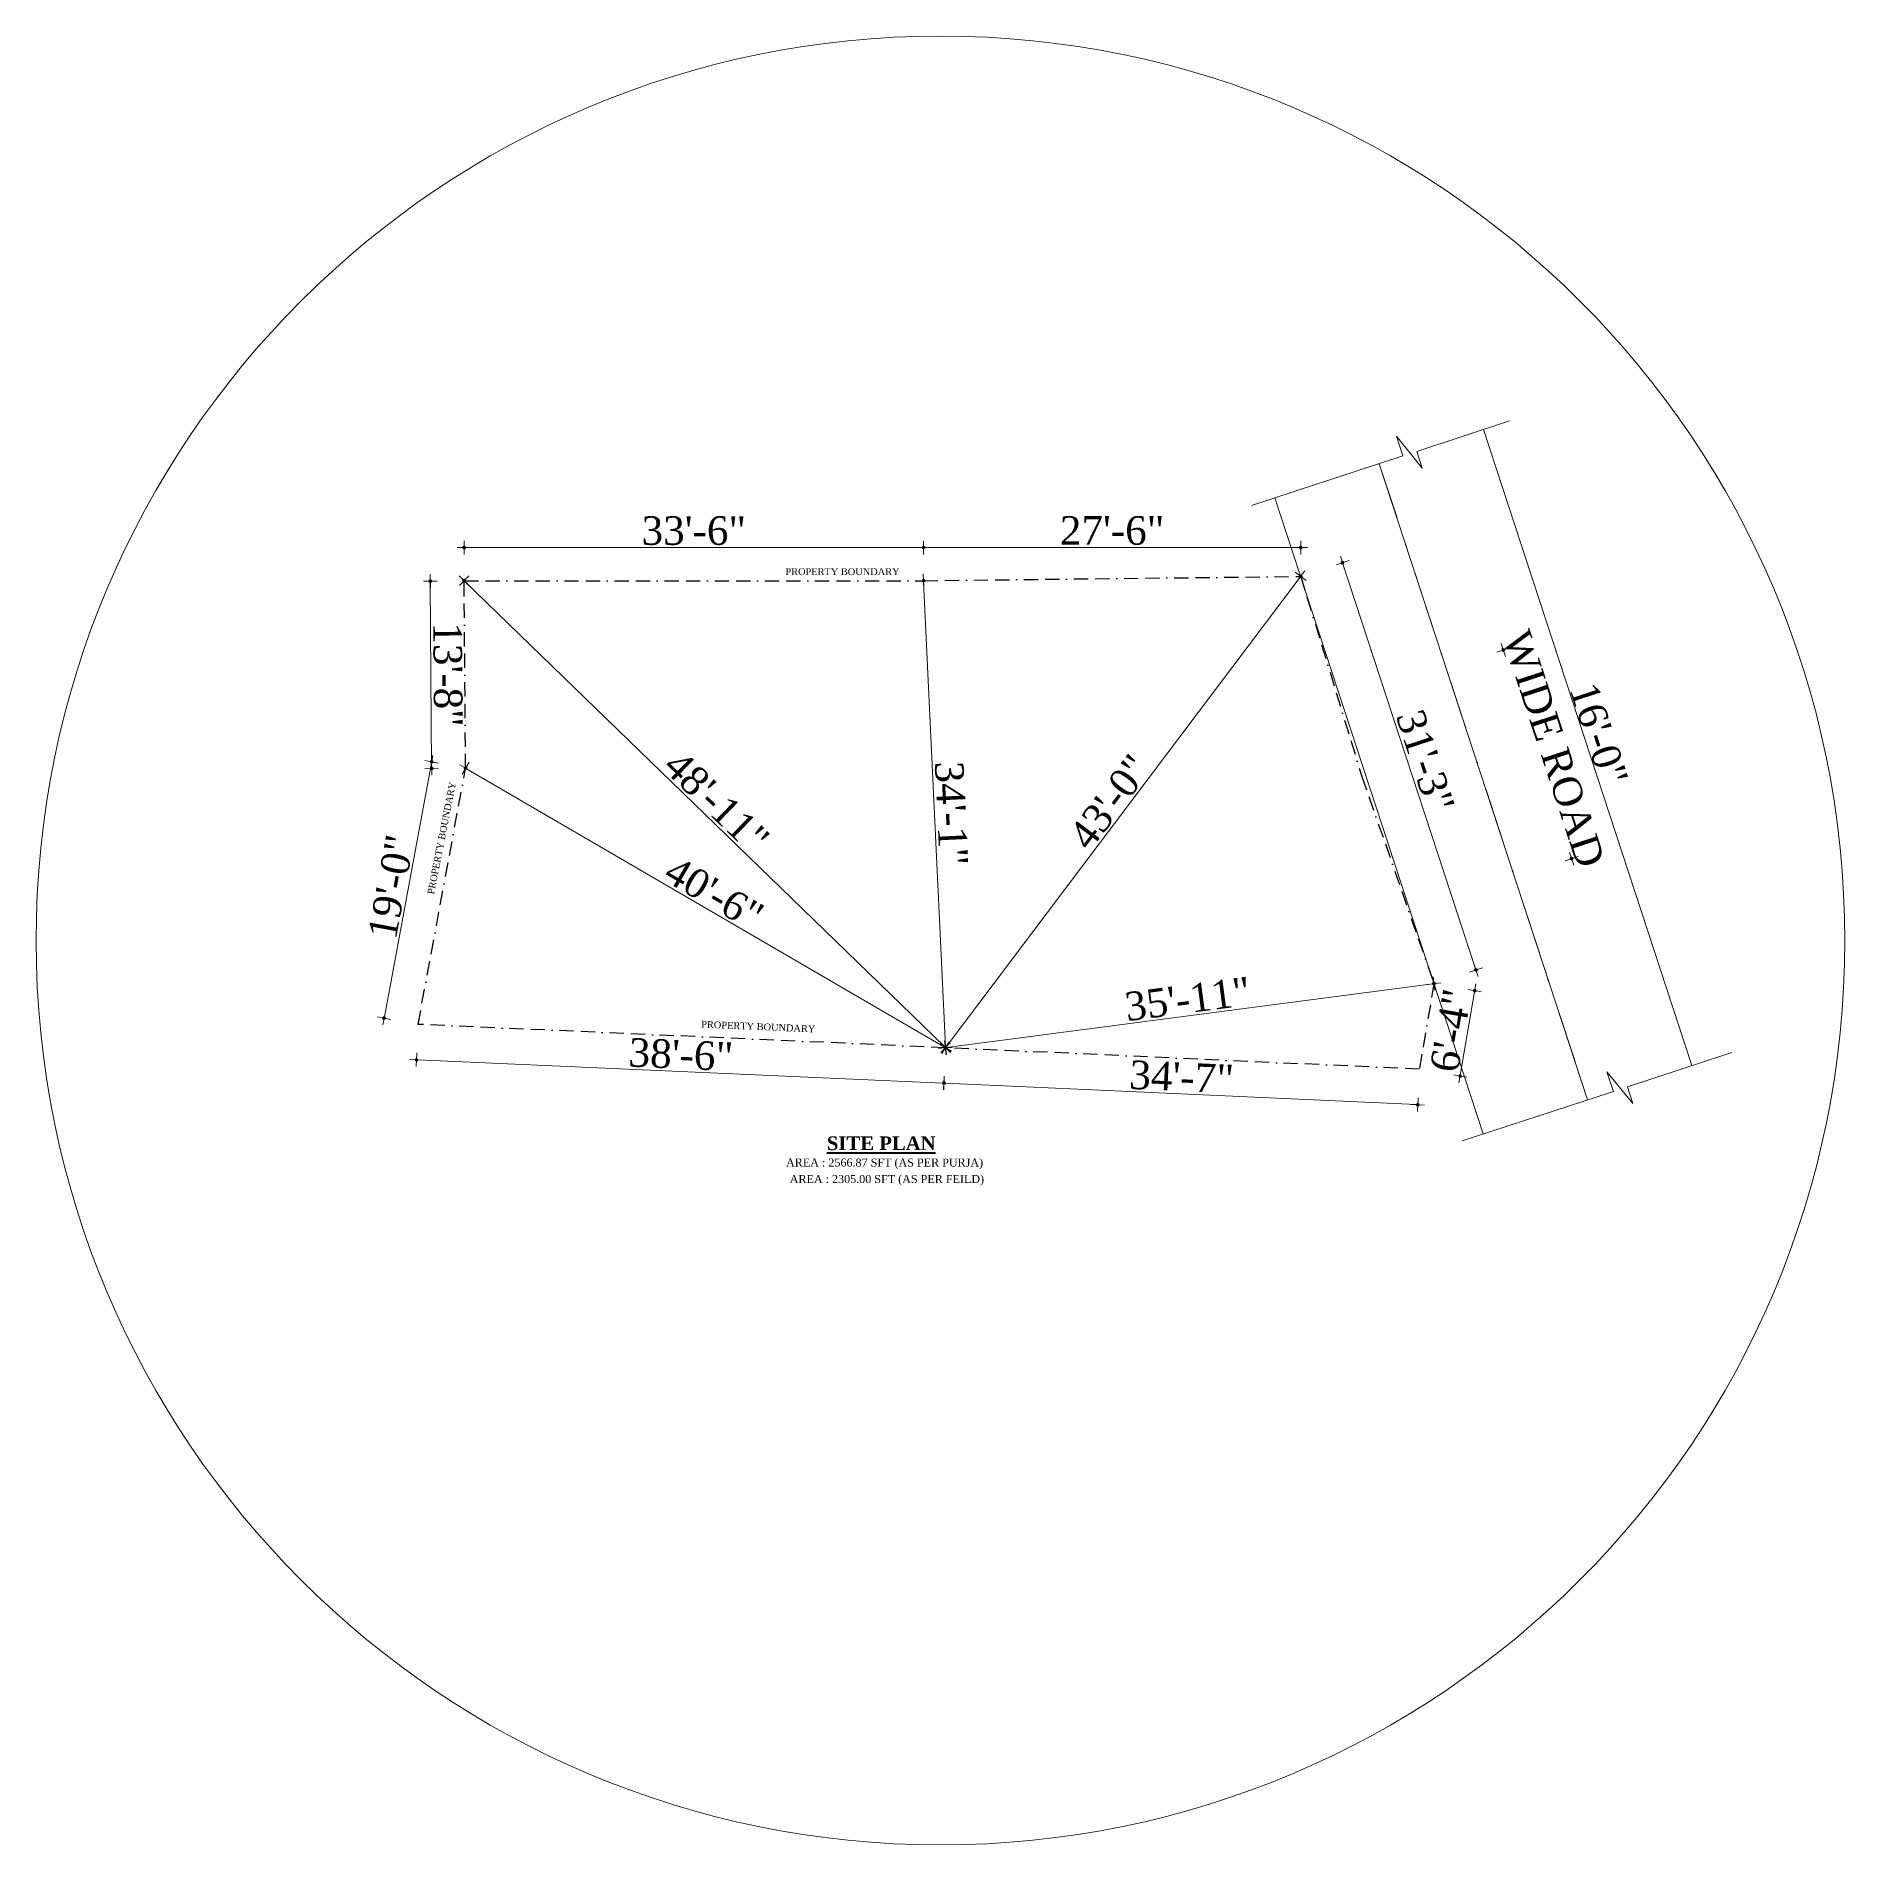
# Model space of a CAD drawing. Header units: feet. Extents: x 28652 to 66086, y -6769 to -640.
# Drawn here: x 29251 to 30833, y -2764 to -1181 of the extents above; entities that cross this region are included whole.
import ezdxf

# ---------------------------------------------------------------- set-up
doc = ezdxf.new("R2010")
doc.units = ezdxf.units.FT
doc.header["$LTSCALE"] = 50
doc.header["$MEASUREMENT"] = 0
doc.header["$PDMODE"] = 34
doc.linetypes.add('BORDER2', pattern=[0.875, 0.25, -0.125, 0.25, -0.125, 0, -0.125])
doc.linetypes.add('DASHDOTX2', pattern=[2, 1, -0.5, 0, -0.5])
for name, color, linetype, lineweight in [('DIMENSION', 142, 'Continuous', 13), ('SES-CENTRE', 8, 'DASHDOTX2', 13), ('SES-DIMENSION', 142, 'Continuous', 13), ('SES-Elevation', 4, 'Continuous', 15), ('SES-HACTH', 8, 'Continuous', 13), ('SES-Property Boundary', 2, 'Continuous', 15), ('SES-TEXT', 3, 'Continuous', 20), ('SES-TitleText', 7, 'Continuous', 40)]:
    doc.layers.add(name, color=color, linetype=linetype, lineweight=lineweight)
doc.styles.add('7 INCH', font='times.ttf', dxfattribs={"height": 7})
doc.styles.add('SES-ARAIL', font='times.ttf', dxfattribs={"height": 6})
doc.styles.add('SES-Title Text', font='times.ttf', dxfattribs={"height": 10})
doc.dimstyles.new('7 INCH', dxfattribs={"dimscale": 0, "dimtxt": 7, "dimasz": 1, "dimexe": 2, "dimexo": 9, "dimgap": 2, "dimtad": 1, "dimdec": 0, "dimzin": 3, "dimdsep": 46, "dimlunit": 4, "dimtxsty": '7 INCH', "dimblk": 'DIM', "dimcen": 3, "dimdle": 3, "dimse1": 1, "dimse2": 1, "dimclrd": 256, "dimclre": 256, "dimclrt": 7, "dimadec": 1, "dimazin": 2, "dimtfac": 1, "dimtdec": 0, "dimtix": 1, "dimtofl": 0, "dimtmove": 2, "dimatfit": 3, "dimldrblk": 'DIM', "dimfxl": 2, "dimfrac": 2, "dimtolj": 2, "dimtzin": 0, "dimarcsym": 0})

# ---------------------------------------------------------------- blocks, each defined once
blk = doc.blocks.new('DIM')
at = {"layer": 'DIMENSION'}
h = blk.add_hatch(color=256, dxfattribs=at)
h.paths.add_polyline_path([(0, 1.3), (0, 0), (1.3, 0, 0.414214)])
h.paths.add_polyline_path([(1.3, 0), (0, 0), (0, -1.3, 0.414214)])
h.paths.add_polyline_path([(0, 0), (-1.3, 0, 0.414214), (0, -1.3)])
h.paths.add_polyline_path([(0, 1.3, 0.414214), (-1.3, 0), (0, 0)])
for p, q in [((-6, 0), (6, 0)), ((0, 6), (0, -6))]:
    blk.add_line(p, q, dxfattribs=at)
blk.add_circle((0, 0), 1.28, dxfattribs=at)
blk = doc.blocks.new('*D1734')
at = {"layer": 'Defpoints', "color": 0, "linetype": 'ByBlock', "transparency": 16777216}
for p in [(77663, -34139), (77261, -34168), (77663, -34168)]:
    blk.add_point(p, dxfattribs=at)
at = {"layer": 'SES-DIMENSION', "linetype": 'ByBlock', "lineweight": -2, "transparency": 16777216}
blk.add_line((77262, -34139), (77662, -34139), dxfattribs=at)
at = {"layer": 'SES-DIMENSION', "linetype": 'ByBlock', "lineweight": -2, "transparency": 16777216, "rotation": 180}
blk.add_blockref('DIM', (77261, -34139), dxfattribs=at)
at = {"layer": 'SES-DIMENSION', "linetype": 'ByBlock', "lineweight": -2, "transparency": 16777216}
blk.add_blockref('DIM', (77663, -34139), dxfattribs=at)
at = {"layer": 'SES-DIMENSION', "color": 7, "linetype": 'ByBlock', "transparency": 16777216, "insert": (77462, -34124.3), "char_height": 25, "attachment_point": 5, "style": '7 INCH'}
blk.add_mtext('\\A2;33\'-6"', dxfattribs=at)
blk = doc.blocks.new('*D1735')
at = {"layer": 'Defpoints', "color": 0, "linetype": 'ByBlock', "transparency": 16777216}
for p in [(77993, -34139), (77993, -34164.2), (77663, -34168)]:
    blk.add_point(p, dxfattribs=at)
at = {"layer": 'SES-DIMENSION', "linetype": 'ByBlock', "lineweight": -2, "transparency": 16777216}
blk.add_line((77664, -34139), (77992, -34139), dxfattribs=at)
at = {"layer": 'SES-DIMENSION', "linetype": 'ByBlock', "lineweight": -2, "transparency": 16777216, "rotation": 180}
blk.add_blockref('DIM', (77663, -34139), dxfattribs=at)
at = {"layer": 'SES-DIMENSION', "linetype": 'ByBlock', "lineweight": -2, "transparency": 16777216}
blk.add_blockref('DIM', (77993, -34139), dxfattribs=at)
at = {"layer": 'SES-DIMENSION', "color": 7, "linetype": 'ByBlock', "transparency": 16777216, "insert": (77828, -34124.2), "char_height": 25, "attachment_point": 5, "style": '7 INCH'}
blk.add_mtext('\\A2;27\'-6"', dxfattribs=at)
blk = doc.blocks.new('*D1736')
at = {"layer": 'Defpoints', "color": 0, "linetype": 'ByBlock', "transparency": 16777216}
for p in [(77993, -34164.2), (78029.6, -34152.2), (78109.6, -34520.5)]:
    blk.add_point(p, dxfattribs=at)
at = {"layer": 'SES-DIMENSION', "linetype": 'ByBlock', "lineweight": -2, "transparency": 16777216}
blk.add_line((78146, -34507.6), (78029.9, -34153.2), dxfattribs=at)
for p, rotation in [((78029.6, -34152.2), 108.1310491531545), ((78146.3, -34508.5), 288.1310491531545)]:
    blk.add_blockref('DIM', p, dxfattribs=dict(at, rotation=rotation))
at = {"layer": 'SES-DIMENSION', "color": 7, "linetype": 'ByBlock', "transparency": 16777216, "insert": (78102, -34325.8), "char_height": 25, "attachment_point": 5, "rotation": 288.131, "style": '7 INCH'}
blk.add_mtext('\\A2;31\'-3"', dxfattribs=at)
blk = doc.blocks.new('*D1737')
at = {"layer": 'Defpoints', "color": 0, "linetype": 'ByBlock', "transparency": 16777216}
for p in [(78109.6, -34520.5), (78145.3, -34526.6), (78096.8, -34595.4)]:
    blk.add_point(p, dxfattribs=at)
at = {"layer": 'SES-DIMENSION', "linetype": 'ByBlock', "lineweight": -2, "transparency": 16777216}
blk.add_line((78132.6, -34600.6), (78145.1, -34527.6), dxfattribs=at)
for p, rotation in [((78145.3, -34526.6), 80.27577961300864), ((78132.5, -34601.5), 260.2757796130086)]:
    blk.add_blockref('DIM', p, dxfattribs=dict(at, rotation=rotation))
at = {"layer": 'SES-DIMENSION', "color": 7, "linetype": 'ByBlock', "transparency": 16777216, "insert": (78124.4, -34561.6), "char_height": 25, "attachment_point": 5, "rotation": 80.2758, "style": '7 INCH'}
blk.add_mtext('\\A2;6\'-4"', dxfattribs=at)
blk = doc.blocks.new('*D1738')
at = {"layer": 'Defpoints', "color": 0, "linetype": 'ByBlock', "transparency": 16777216}
for p in [(77682.2, -34576.6), (77680.8, -34607.6), (78096.8, -34595.4)]:
    blk.add_point(p, dxfattribs=at)
at = {"layer": 'SES-DIMENSION', "linetype": 'ByBlock', "lineweight": -2, "transparency": 16777216}
blk.add_line((78094.4, -34626.4), (77681.8, -34607.6), dxfattribs=at)
for p, rotation in [((77680.8, -34607.6), 177.3940881137841), ((78095.4, -34626.5), 357.3940881137841)]:
    blk.add_blockref('DIM', p, dxfattribs=dict(at, rotation=rotation))
at = {"layer": 'SES-DIMENSION', "color": 7, "linetype": 'ByBlock', "transparency": 16777216, "insert": (77888.8, -34602.3), "char_height": 25, "attachment_point": 5, "rotation": 357.3941, "style": '7 INCH'}
blk.add_mtext('\\A2;34\'-7"', dxfattribs=at)
blk = doc.blocks.new('*D1739')
at = {"layer": 'Defpoints', "color": 0, "linetype": 'ByBlock', "transparency": 16777216}
for p in [(77220.7, -34556.2), (77682.2, -34576.6), (77219.3, -34587.2)]:
    blk.add_point(p, dxfattribs=at)
at = {"layer": 'SES-DIMENSION', "linetype": 'ByBlock', "lineweight": -2, "transparency": 16777216}
blk.add_line((77679.9, -34607.6), (77220.3, -34587.3), dxfattribs=at)
for p, rotation in [((77219.3, -34587.2), 177.472721162154), ((77680.9, -34607.6), 357.472721162154)]:
    blk.add_blockref('DIM', p, dxfattribs=dict(at, rotation=rotation))
at = {"layer": 'SES-DIMENSION', "color": 7, "linetype": 'ByBlock', "transparency": 16777216, "insert": (77450.7, -34582.7), "char_height": 25, "attachment_point": 5, "rotation": 357.4727, "style": '7 INCH'}
blk.add_mtext('\\A2;38\'-6"', dxfattribs=at)
blk = doc.blocks.new('*D1740')
at = {"layer": 'Defpoints', "color": 0, "linetype": 'ByBlock', "transparency": 16777216}
for p in [(77232.6, -34326.5), (77262.3, -34332), (77220.7, -34556.2)]:
    blk.add_point(p, dxfattribs=at)
at = {"layer": 'SES-DIMENSION', "linetype": 'ByBlock', "lineweight": -2, "transparency": 16777216}
blk.add_line((77191.2, -34549.7), (77232.4, -34327.5), dxfattribs=at)
for p, rotation in [((77232.6, -34326.5), 79.49685454110015), ((77191, -34550.7), 259.4968545411002)]:
    blk.add_blockref('DIM', p, dxfattribs=dict(at, rotation=rotation))
at = {"layer": 'SES-DIMENSION', "color": 7, "linetype": 'ByBlock', "transparency": 16777216, "insert": (77197.3, -34435.9), "char_height": 25, "attachment_point": 5, "rotation": 79.4969, "style": '7 INCH'}
blk.add_mtext('\\A2;19\'-0"', dxfattribs=at)
blk = doc.blocks.new('*D1731')
at = {"layer": 'Defpoints', "color": 0, "linetype": 'ByBlock', "transparency": 16777216}
for p in [(77231.4, -34168.3), (77261, -34168), (77262.3, -34332)]:
    blk.add_point(p, dxfattribs=at)
at = {"layer": 'SES-DIMENSION', "linetype": 'ByBlock', "lineweight": -2, "transparency": 16777216}
blk.add_line((77232.6, -34331.2), (77231.4, -34169.3), dxfattribs=at)
for p, rotation in [((77231.4, -34168.3), 90.43931713900113), ((77232.6, -34332.2), 270.4393171390011)]:
    blk.add_blockref('DIM', p, dxfattribs=dict(at, rotation=rotation))
at = {"layer": 'SES-DIMENSION', "color": 7, "linetype": 'ByBlock', "transparency": 16777216, "insert": (77246.7, -34250.1), "char_height": 25, "attachment_point": 5, "rotation": 270.4393, "style": '7 INCH'}
blk.add_mtext('\\A2;13\'-8"', dxfattribs=at)
blk = doc.blocks.new('*D1741')
at = {"layer": 'Defpoints', "color": 0, "linetype": 'ByBlock', "transparency": 16777216}
for p in [(77261, -34168), (77261, -34168), (77682.2, -34576.6)]:
    blk.add_point(p, dxfattribs=at)
at = {"layer": 'SES-DIMENSION', "linetype": 'ByBlock', "lineweight": -2, "transparency": 16777216}
blk.add_line((77681.5, -34575.9), (77261.7, -34168.7), dxfattribs=at)
for p, rotation in [((77261, -34168), 135.8767869999239), ((77682.2, -34576.6), 315.8767869999239)]:
    blk.add_blockref('DIM', p, dxfattribs=dict(at, rotation=rotation))
at = {"layer": 'SES-DIMENSION', "color": 7, "linetype": 'ByBlock', "transparency": 16777216, "insert": (77481.9, -34361.7), "char_height": 25, "attachment_point": 5, "rotation": 315.8768, "style": '7 INCH'}
blk.add_mtext('\\A2;48\'-11"', dxfattribs=at)
blk = doc.blocks.new('*D1742')
at = {"layer": 'Defpoints', "color": 0, "linetype": 'ByBlock', "transparency": 16777216}
for p in [(77262.3, -34332), (77682.2, -34576.6), (77682.2, -34576.6)]:
    blk.add_point(p, dxfattribs=at)
at = {"layer": 'SES-DIMENSION', "linetype": 'ByBlock', "lineweight": -2, "transparency": 16777216}
blk.add_line((77263.1, -34332.5), (77681.4, -34576.1), dxfattribs=at)
for p, rotation in [((77262.3, -34332), 149.7885344381017), ((77682.2, -34576.6), 329.7885344381017)]:
    blk.add_blockref('DIM', p, dxfattribs=dict(at, rotation=rotation))
at = {"layer": 'SES-DIMENSION', "color": 7, "linetype": 'ByBlock', "transparency": 16777216, "insert": (77479.7, -34441.6), "char_height": 25, "attachment_point": 5, "rotation": 329.7885, "style": '7 INCH'}
blk.add_mtext('\\A2;40\'-6"', dxfattribs=at)
blk = doc.blocks.new('*D1743')
at = {"layer": 'Defpoints', "color": 0, "linetype": 'ByBlock', "transparency": 16777216}
for p in [(77663, -34168), (77682.2, -34576.6), (77682.2, -34576.6)]:
    blk.add_point(p, dxfattribs=at)
at = {"layer": 'SES-DIMENSION', "linetype": 'ByBlock', "lineweight": -2, "transparency": 16777216}
blk.add_line((77663, -34169), (77682.2, -34575.6), dxfattribs=at)
for p, rotation in [((77663, -34168), 92.69713186431446), ((77682.2, -34576.6), 272.6971318643145)]:
    blk.add_blockref('DIM', p, dxfattribs=dict(at, rotation=rotation))
at = {"layer": 'SES-DIMENSION', "color": 7, "linetype": 'ByBlock', "transparency": 16777216, "insert": (77687.3, -34371.6), "char_height": 25, "attachment_point": 5, "rotation": 272.6971, "style": '7 INCH'}
blk.add_mtext('\\A2;34\'-1"', dxfattribs=at)
blk = doc.blocks.new('*D1732')
at = {"layer": 'Defpoints', "color": 0, "linetype": 'ByBlock', "transparency": 16777216}
for p in [(77993, -34164.2), (77993, -34164.2), (77682.2, -34576.6)]:
    blk.add_point(p, dxfattribs=at)
at = {"layer": 'SES-DIMENSION', "linetype": 'ByBlock', "lineweight": -2, "transparency": 16777216}
blk.add_line((77682.8, -34575.8), (77992.4, -34165), dxfattribs=at)
for p, rotation in [((77993, -34164.2), 53.00002634811229), ((77682.2, -34576.6), 233.0000263481123)]:
    blk.add_blockref('DIM', p, dxfattribs=dict(at, rotation=rotation))
at = {"layer": 'SES-DIMENSION', "color": 7, "linetype": 'ByBlock', "transparency": 16777216, "insert": (77825.9, -34361.5), "char_height": 25, "attachment_point": 5, "rotation": 53, "style": '7 INCH'}
blk.add_mtext('\\A2;43\'-0"', dxfattribs=at)
blk = doc.blocks.new('*D1733')
at = {"layer": 'Defpoints', "color": 0, "linetype": 'ByBlock', "transparency": 16777216}
for p in [(78109.6, -34520.5), (77682.2, -34576.6), (77682.2, -34576.6)]:
    blk.add_point(p, dxfattribs=at)
at = {"layer": 'SES-DIMENSION', "linetype": 'ByBlock', "lineweight": -2, "transparency": 16777216}
blk.add_line((78108.7, -34520.7), (77683.2, -34576.4), dxfattribs=at)
for p, rotation in [((78109.6, -34520.5), 7.469735029892721), ((77682.2, -34576.6), 187.4697350298927)]:
    blk.add_blockref('DIM', p, dxfattribs=dict(at, rotation=rotation))
at = {"layer": 'SES-DIMENSION', "color": 7, "linetype": 'ByBlock', "transparency": 16777216, "insert": (77894, -34534), "char_height": 25, "attachment_point": 5, "rotation": 7.4697, "style": '7 INCH'}
blk.add_mtext('\\A2;35\'-11"', dxfattribs=at)
blk = doc.blocks.new('*D1730')
at = {"layer": 'Defpoints', "color": 0, "linetype": 'ByBlock', "transparency": 16777216}
for p in [(78170.2, -34228.6), (78230, -34411.1), (78230, -34411.1)]:
    blk.add_point(p, dxfattribs=at)
at = {"layer": 'SES-DIMENSION', "linetype": 'ByBlock', "lineweight": -2, "transparency": 16777216}
for p, q in [((78169.9, -34227.6), (78169.6, -34226.7)), ((78230.3, -34412), (78230.6, -34413))]:
    blk.add_line(p, q, dxfattribs=at)
for p, rotation in [((78170.2, -34228.6), 288.1310491531544), ((78230, -34411.1), 108.1310491531544)]:
    blk.add_blockref('DIM', p, dxfattribs=dict(at, rotation=rotation))
at = {"layer": 'SES-DIMENSION', "color": 7, "linetype": 'ByBlock', "transparency": 16777216, "insert": (78234, -34308.7), "char_height": 25, "attachment_point": 5, "rotation": 288.131, "style": '7 INCH'}
blk.add_mtext('\\A2;16\'-0"\\PWIDE ROAD', dxfattribs=at)
blk = doc.blocks.new('fasfx')
at = {"layer": 'SES-CENTRE'}
blk.add_line((78061.7, -34065.6), (78244, -34622.2), dxfattribs=at)
at = {"layer": 'SES-DIMENSION', "linetype": 'ByBlock'}
for p, q in [((78152.9, -34035.7), (78335.2, -34592.3)), ((78061.7, -34065.6), (78244, -34622.2)), ((77970.5, -34095.4), (78152.7, -34652.1))]:
    blk.add_line(p, q, dxfattribs=at)
at = {"layer": 'SES-Elevation'}
blk.add_circle((77677.8, -34482.8), 791.3, dxfattribs=at)
at = {"layer": 'SES-HACTH'}
for points in [[(77950, -34102.1), (78082.4, -34058.8), (78076.7, -34041.6), (78099.4, -34069.5), (78094.6, -34054.8), (78175.8, -34028.2)], [(77950, -34102.1), (78082.4, -34058.8), (78076.7, -34041.6), (78099.4, -34069.5), (78094.6, -34054.8), (78175.8, -34028.2)], [(78134.2, -34658.1), (78266.7, -34614.8), (78261, -34597.6), (78283.7, -34625.5), (78278.9, -34610.8), (78370.1, -34580.9)]]:
    blk.add_lwpolyline(points, dxfattribs=at)
at = {"layer": 'SES-Property Boundary', "linetype": 'BORDER2', "lineweight": 30}
for p, q in [((77663, -34168), (77993, -34164.2)), ((77993, -34164.2), (78046.5, -34339.2)), ((77262.3, -34332), (77261, -34168)), ((77261, -34168), (77663, -34168)), ((77220.7, -34556.2), (77262.3, -34332)), ((78046.5, -34339.2), (78109.6, -34520.5)), ((78109.6, -34520.5), (78096.8, -34595.4)), ((77682.2, -34576.6), (77220.7, -34556.2)), ((78096.8, -34595.4), (77682.2, -34576.6))]:
    blk.add_line(p, q, dxfattribs=at)
at = {"layer": 'SES-TEXT', "linetype": 'ByBlock', "insert": (77505.4, -34157.1), "char_height": 6, "width": 173.34, "attachment_point": 1, "style": 'SES-ARAIL'}
blk.add_mtext('\\pxqc;PROPERTY BOUNDARY', dxfattribs=at)
at = {"layer": 'SES-TEXT', "linetype": 'ByBlock', "char_height": 6, "width": 173.34, "attachment_point": 1, "style": 'SES-ARAIL'}
for insert, rotation in [((77221.6, -34477.6), 78.8314), ((77431.9, -34551.5), 357.6054)]:
    blk.add_mtext('\\pxqc;PROPERTY BOUNDARY', dxfattribs=dict(at, insert=insert, rotation=rotation))
at = {"layer": 'SES-TitleText', "style": 'SES-ARAIL'}
for s, p in [('AREA : 2566.87 SFT (AS PER PURJA)', (77542.7, -34680.6)), ('AREA : 2305.00 SFT (AS PER FEILD)', (77545.9, -34695))]:
    blk.add_text(s, height=7, dxfattribs=at).set_placement(p)
at = {"layer": 'SES-TitleText', "insert": (77578.4, -34654.2), "char_height": 12, "width": 233, "attachment_point": 1, "style": 'SES-Title Text'}
blk.add_mtext('{\\fTimes New Roman|b1|i0|c0|p18;\\LSITE PLAN}', dxfattribs=at)
at = {"layer": 'SES-DIMENSION', "linetype": 'ByBlock'}
for base, p1, p2, picture, middle in [((77663, -34139), (77261, -34168), (77663, -34168), '*D1734', (77462, -34124.3)), ((77993, -34139), (77663, -34168), (77993, -34164.2), '*D1735', (77828, -34124.2))]:
    dim = blk.add_linear_dim(base=base, p1=p1, p2=p2, dimstyle='7 INCH', override={"dimscale": 1}, dxfattribs=at)
    dim.commit()
    dim.dimension.update_dxf_attribs({"geometry": picture, "text_midpoint": middle})
for p1, p2, distance, picture, middle in [((78109.6, -34520.5), (77993, -34164.2), -38.6, '*D1736', (78102, -34325.8)), ((77262.3, -34332), (77261, -34168), 29.6, '*D1731', (77246.7, -34250.1)), ((77682.2, -34576.6), (77261, -34168), 0, '*D1741', (77481.9, -34361.7)), ((77663, -34168), (77682.2, -34576.6), 0, '*D1743', (77687.3, -34371.6)), ((77682.2, -34576.6), (77993, -34164.2), 0, '*D1732', (77825.9, -34361.5)), ((77220.7, -34556.2), (77262.3, -34332), 30.2, '*D1740', (77197.3, -34435.9)), ((77262.3, -34332), (77682.2, -34576.6), 0, '*D1742', (77479.7, -34441.6)), ((78109.6, -34520.5), (77682.2, -34576.6), 0, '*D1733', (77894, -34534)), ((78096.8, -34595.4), (78109.6, -34520.5), -36.2, '*D1737', (78124.4, -34561.6)), ((77682.2, -34576.6), (77220.7, -34556.2), 31.1, '*D1739', (77450.7, -34582.7)), ((78096.8, -34595.4), (77682.2, -34576.6), 31.1, '*D1738', (77888.8, -34602.3))]:
    dim = blk.add_aligned_dim(p1=p1, p2=p2, distance=distance, dimstyle='7 INCH', override={"dimscale": 1}, dxfattribs=at)
    dim.commit()
    dim.dimension.update_dxf_attribs({"geometry": picture, "text_midpoint": middle})
dim = blk.add_aligned_dim(p1=(78170.2, -34228.6), p2=(78230, -34411.1), distance=0, text='<>\\PWIDE ROAD', dimstyle='7 INCH', override={"dimscale": 1}, dxfattribs=at)
dim.commit()
dim.dimension.update_dxf_attribs({"geometry": '*D1730', "text_midpoint": (78234, -34308.7)})

msp = doc.modelspace()

# ---------------------------------------------------------------- block references
at = {"layer": 'SES-Elevation'}
msp.add_blockref('fasfx', (-47635.72, 32510.15), dxfattribs=at)

doc.saveas('drawing.dxf')
